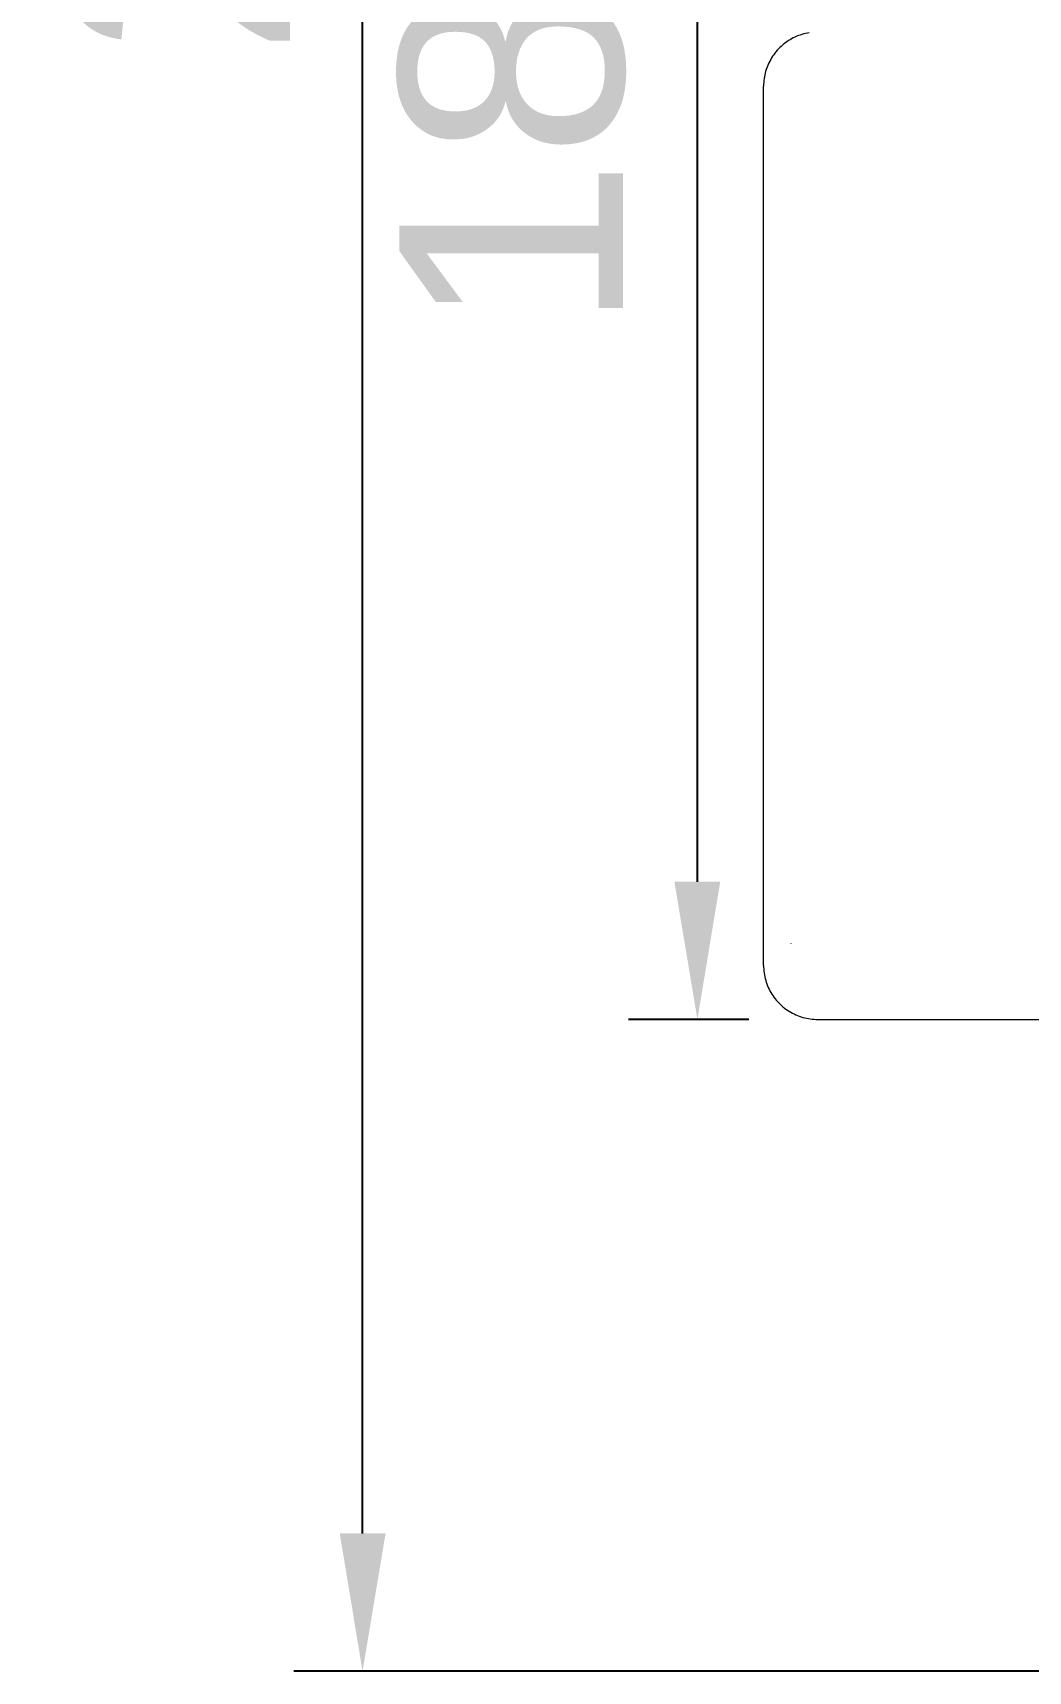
# Model space of a CAD drawing. Header units: inches. Extents: x -9 to 187, y -3 to 135.
# Drawn here: x -7.25 to -0.02, y 48.77 to 60.67 of the extents above; entities that cross this region are included whole.
import ezdxf

# ---------------------------------------------------------------- set-up
doc = ezdxf.new("R2010")
doc.units = ezdxf.units.IN
doc.layers.add('ZANO_R', color=7, linetype='Continuous', lineweight=0)
doc.layers.add('ZANO_W', color=1, linetype='Continuous', lineweight=0)
doc.styles.get("Standard").update_dxf_attribs({"font": 'arial.ttf'})
doc.dimstyles.new('amerykanie', dxfattribs={"dimtxt": 50, "dimasz": 50, "dimexe": 0.5, "dimexo": 0.5, "dimgap": 1, "dimtad": 1, "dimdec": 0, "dimzin": 0, "dimlunit": 5, "dimtxsty": 'Standard', "dimcen": 0.09, "dimclrd": 1, "dimclre": 1, "dimclrt": 1, "dimazin": 0, "dimtfac": 1, "dimtdec": 0, "dimtmove": 0, "dimatfit": 3, "dimfxl": 1, "dimtzin": 0, "dimarcsym": 1})

# ---------------------------------------------------------------- blocks, each defined once
blk = doc.blocks.new('*D363')
at = {"layer": 'ZANO_W', "color": 1, "lineweight": -2}
for p, q in [((-2.052, 72.326), (-2.926, 72.326)), ((-2.426, 54.503), (-2.426, 71.326)), ((-2.052, 53.503), (-2.926, 53.503))]:
    blk.add_line(p, q, dxfattribs=at)
at = {"layer": 'ZANO_W', "color": 1}
for points in [[(-2.26, 71.326), (-2.593, 71.326), (-2.426, 72.326)], [(-2.593, 54.503), (-2.26, 54.503), (-2.426, 53.503)]]:
    blk.add_solid(points, dxfattribs=at)
at = {"layer": 'ZANO_W', "color": 1, "insert": (-3.767, 62.914), "char_height": 1.625, "attachment_point": 5, "rotation": 90}
blk.add_mtext('18 13/16', dxfattribs=at)
blk = doc.blocks.new('*D364')
at = {"layer": 'ZANO_W', "color": 1, "lineweight": -2}
for p, q in [((4.744, 74.751), (-5.358, 74.751)), ((-4.858, 49.769), (-4.858, 73.751)), ((4.744, 48.769), (-5.358, 48.769))]:
    blk.add_line(p, q, dxfattribs=at)
at = {"layer": 'ZANO_W', "color": 1}
for points in [[(-4.691, 73.751), (-5.024, 73.751), (-4.858, 74.751)], [(-5.024, 49.769), (-4.691, 49.769), (-4.858, 48.769)]]:
    blk.add_solid(points, dxfattribs=at)
at = {"layer": 'ZANO_W', "color": 1, "insert": (-6.187, 61.76), "char_height": 1.625, "attachment_point": 5, "rotation": 90}
blk.add_mtext('26', dxfattribs=at)

msp = doc.modelspace()

# ---------------------------------------------------------------- linework, layer by layer
at = {"layer": 'ZANO_R'}
for p, q in [((-1.80804, 60.5795), (-1.81816, 60.57053)), ((-1.79762, 60.58812), (-1.80804, 60.5795)), ((-1.7869, 60.59637), (-1.79762, 60.58812)), ((-1.77591, 60.60425), (-1.7869, 60.59637)), ((-1.76466, 60.61175), (-1.77591, 60.60425)), ((-1.75315, 60.61885), (-1.76466, 60.61175)), ((-1.74141, 60.62556), (-1.75315, 60.61885)), ((-1.72944, 60.63185), (-1.74141, 60.62556)), ((-1.71727, 60.63773), (-1.72944, 60.63185)), ((-1.70489, 60.64319), (-1.71727, 60.63773)), ((-1.69234, 60.64822), (-1.70489, 60.64319)), ((-1.67962, 60.65281), (-1.69234, 60.64822)), ((-1.66675, 60.65696), (-1.67962, 60.65281)), ((-1.65375, 60.66067), (-1.66675, 60.65696)), ((-1.64062, 60.66393), (-1.65375, 60.66067)), ((-1.62739, 60.66673), (-1.64062, 60.66393)), ((-1.61407, 60.66907), (-1.62739, 60.66673)), ((-1.90023, 60.46389), (-1.90631, 60.45181)), ((-1.89374, 60.47575), (-1.90023, 60.46389)), ((-1.88684, 60.48738), (-1.89374, 60.47575)), ((-1.87954, 60.49877), (-1.88684, 60.48738)), ((-1.87186, 60.5099), (-1.87954, 60.49877)), ((-1.8638, 60.52075), (-1.87186, 60.5099)), ((-1.85536, 60.53133), (-1.8638, 60.52075)), ((-1.84657, 60.5416), (-1.85536, 60.53133)), ((-1.83744, 60.55157), (-1.84657, 60.5416)), ((-1.82796, 60.56122), (-1.83744, 60.55157)), ((-1.81816, 60.57053), (-1.82796, 60.56122)), ((-1.94147, 60.3358), (-1.94312, 60.32238)), ((-1.93937, 60.34916), (-1.94147, 60.3358)), ((-1.9368, 60.36244), (-1.93937, 60.34916)), ((-1.93378, 60.37562), (-1.9368, 60.36244)), ((-1.9303, 60.38868), (-1.93378, 60.37562)), ((-1.92638, 60.40163), (-1.9303, 60.38868)), ((-1.92201, 60.41442), (-1.92638, 60.40163)), ((-1.91721, 60.42707), (-1.92201, 60.41442)), ((-1.91197, 60.43953), (-1.91721, 60.42707)), ((-1.90631, 60.45181), (-1.91197, 60.43953)), ((-1.94502, 60.2954), (-1.94527, 60.28188)), ((-1.94527, 54.03166), (-1.94527, 60.28188)), ((-1.9443, 60.30891), (-1.94502, 60.2954)), ((-1.94312, 60.32238), (-1.9443, 60.30891)), ((-1.94527, 53.89497), (-1.94527, 54.03166)), ((-1.74844, 54.05607), (-1.74842, 54.05391)), ((-1.94527, 53.89497), (-1.94501, 53.88126)), ((-1.94501, 53.88126), (-1.94426, 53.86757)), ((-1.94426, 53.86757), (-1.94304, 53.85391)), ((-1.94304, 53.85391), (-1.94134, 53.8403)), ((-1.94134, 53.8403), (-1.93917, 53.82676)), ((-1.93917, 53.82676), (-1.93653, 53.8133)), ((-1.93653, 53.8133), (-1.93342, 53.79994)), ((-1.93342, 53.79994), (-1.92984, 53.7867)), ((-1.92984, 53.7867), (-1.92581, 53.77359)), ((-1.92581, 53.77359), (-1.92132, 53.76063)), ((-1.92132, 53.76063), (-1.91638, 53.74784)), ((-1.91638, 53.74784), (-1.911, 53.73523)), ((-1.911, 53.73523), (-1.90518, 53.72281)), ((-1.90518, 53.72281), (-1.89893, 53.7106)), ((-1.89893, 53.7106), (-1.89225, 53.69862)), ((-1.89225, 53.69862), (-1.88517, 53.68687)), ((-1.88517, 53.68687), (-1.87768, 53.67539)), ((-1.87768, 53.67539), (-1.86979, 53.66417)), ((-1.86979, 53.66417), (-1.86151, 53.65323)), ((-1.86151, 53.65323), (-1.85286, 53.64259)), ((-1.85286, 53.64259), (-1.84384, 53.63226)), ((-1.84384, 53.63226), (-1.83447, 53.62224)), ((-1.83447, 53.62224), (-1.82475, 53.61256)), ((-1.82475, 53.61256), (-1.81471, 53.60323)), ((-1.81471, 53.60323), (-1.80434, 53.59425)), ((-1.80434, 53.59425), (-1.79366, 53.58564)), ((-1.79366, 53.58564), (-1.78269, 53.57741)), ((-1.78269, 53.57741), (-1.77144, 53.56957)), ((-1.77144, 53.56957), (-1.75993, 53.56212)), ((-1.75993, 53.56212), (-1.74816, 53.55508)), ((-1.74816, 53.55508), (-1.73615, 53.54845)), ((-1.73615, 53.54845), (-1.72392, 53.54225)), ((-1.72392, 53.54225), (-1.71148, 53.53648)), ((-1.71148, 53.53648), (-1.69884, 53.53114)), ((-1.69884, 53.53114), (-1.68603, 53.52625)), ((-1.68603, 53.52625), (-1.67305, 53.52181)), ((-1.67305, 53.52181), (-1.65993, 53.51783)), ((-1.65993, 53.51783), (-1.64668, 53.5143)), ((-1.64668, 53.5143), (-1.63331, 53.51124)), ((-1.63331, 53.51124), (-1.61984, 53.50865)), ((-1.61984, 53.50865), (-1.60629, 53.50653)), ((-1.60629, 53.50653), (-1.59267, 53.50489)), ((-1.59267, 53.50489), (-1.57901, 53.50372)), ((-1.57901, 53.50372), (-1.56531, 53.50303)), ((-1.56531, 53.50303), (-1.5516, 53.50282)), ((-1.5516, 53.50282), (12.03027, 53.50282))]:
    msp.add_line(p, q, dxfattribs=at)

# ---------------------------------------------------------------- dimensions: what is measured, and where the dimension line sits
at = {"layer": 'ZANO_W'}
dim = msp.add_linear_dim(base=(-4.85759, 74.75126), p1=(5.24418, 48.76856), p2=(5.24418, 74.75126), angle=90, dimstyle='amerykanie', override={"dimtxt": 1.625, "dimasz": 1, "dimgap": 0.5, "dimdec": 4, "dimaunit": 1, "dimadec": 1, "dimtdec": 4, "dimtmove": 1, "dimfrac": 2}, dxfattribs=at)
dim.commit()
dim.dimension.update_dxf_attribs({"geometry": '*D364', "text_midpoint": (-6.18727, 61.75991)})
dim = msp.add_aligned_dim(p1=(-1.5516, 53.50282), p2=(-1.5516, 72.32574), distance=0.87474, dimstyle='amerykanie', override={"dimtxt": 1.625, "dimasz": 1, "dimgap": 0.5, "dimdec": 4, "dimaunit": 1, "dimadec": 1, "dimtdec": 4, "dimtmove": 1, "dimfrac": 2}, dxfattribs=at)
dim.commit()
dim.dimension.update_dxf_attribs({"geometry": '*D363', "text_midpoint": (-3.7671, 62.91428)})

doc.saveas('drawing.dxf')
